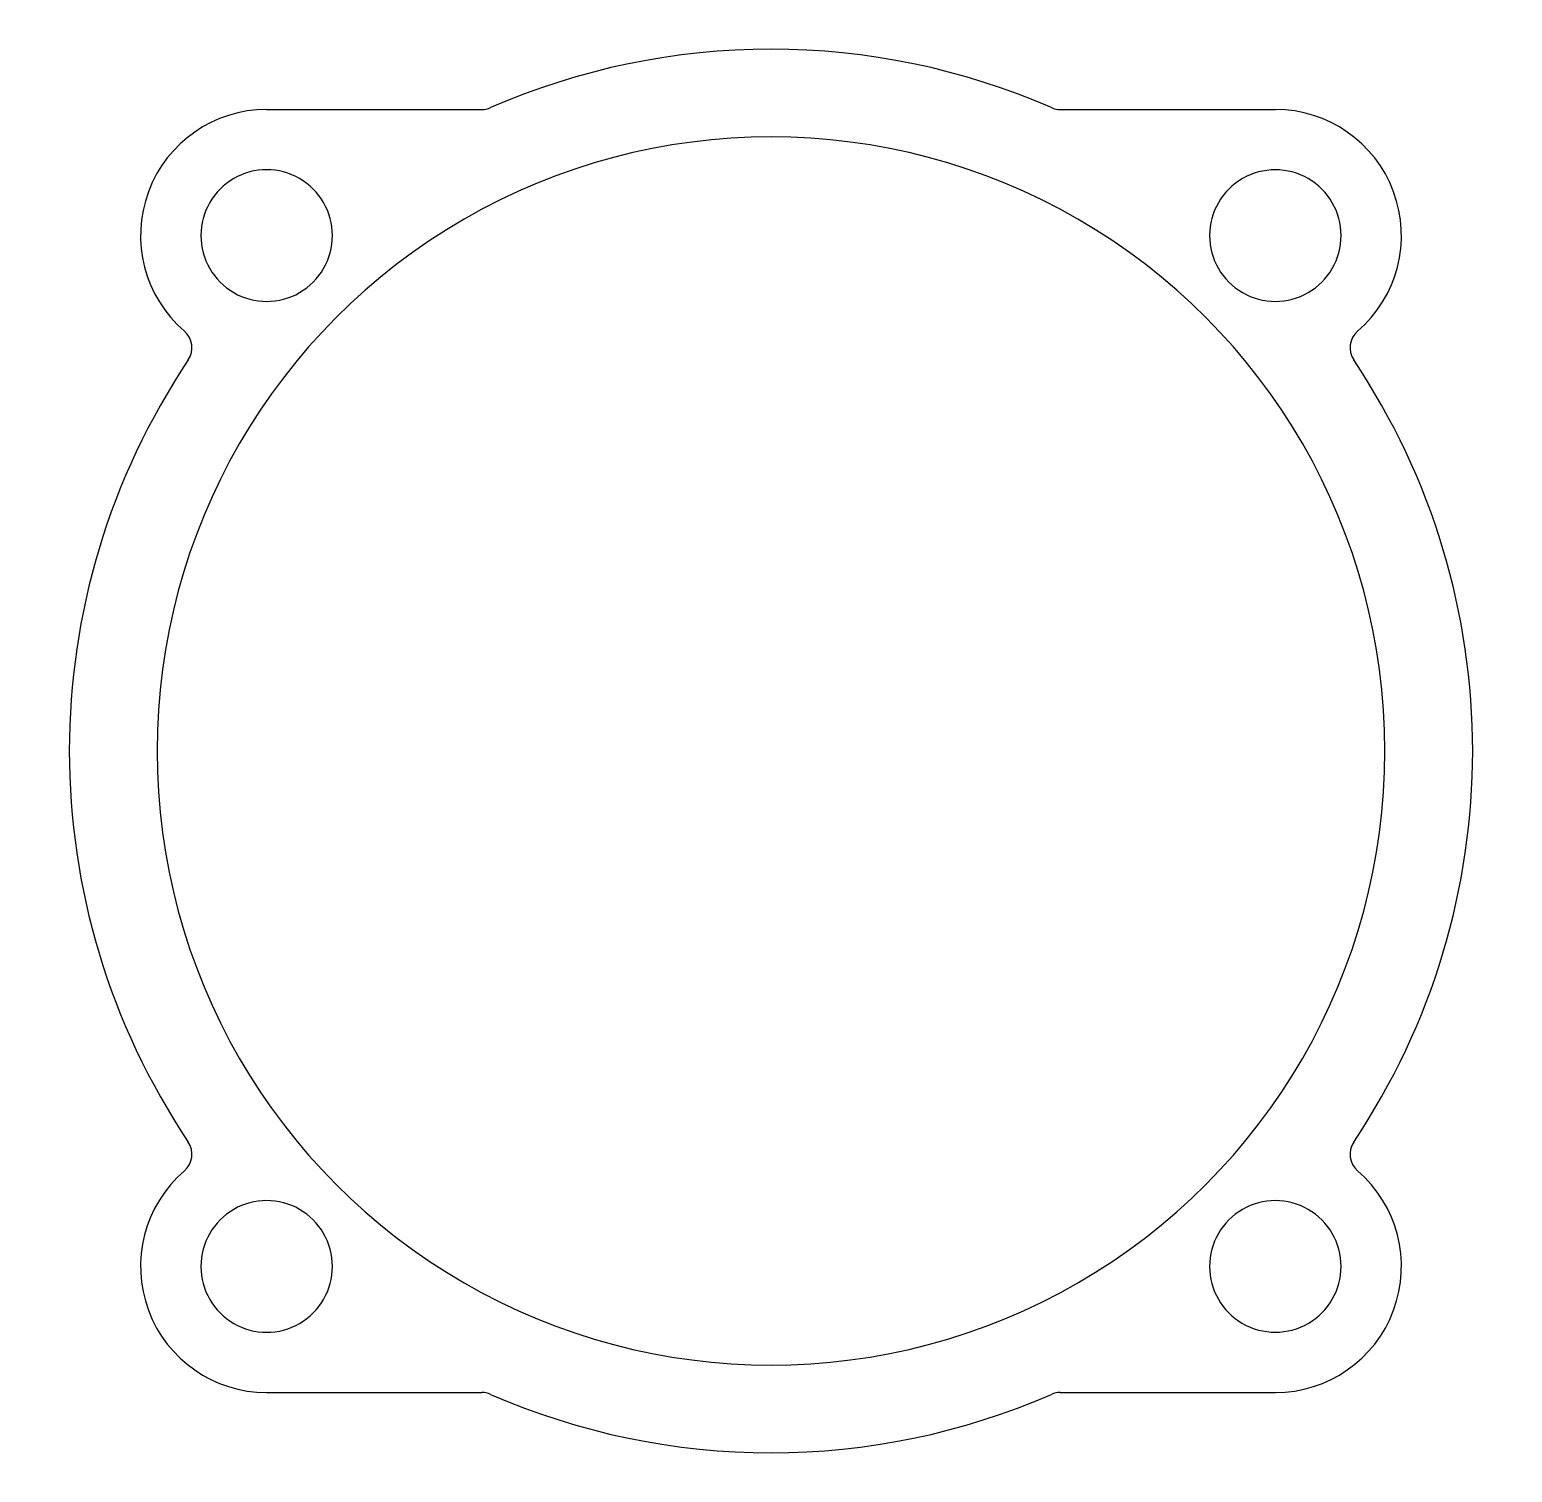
# Model space of a CAD drawing. Extents: x -0.8 to 33, y -0.3 to 32.6.
import ezdxf

# ---------------------------------------------------------------- set-up
doc = ezdxf.new("R2010")
doc.units = 0
doc.layers.add('Layer_1', color=7, linetype='CONTINUOUS')

msp = doc.modelspace()

# ---------------------------------------------------------------- linework, layer by layer
at = {"layer": 'Layer_1', "color": 7}
for points in [[(4.645344, 30.770326), (9.551075, 30.770326)], [(22.739609, 30.770326), (27.645337, 30.770326)], [(4.645344, 1.520333), (9.551075, 1.520333)], [(22.739609, 1.520333), (27.645337, 1.520333)]]:
    msp.add_lwpolyline(points, dxfattribs=at)
for points in [[(6.145343, 27.895317)], [(29.14534, 27.895317)], [(30.145337, 16.14532)], [(6.145343, 4.395332)], [(29.14534, 4.395332)]]:
    msp.add_lwpolyline(points, close=True, dxfattribs=at)
for points in [[(22.539782, 30.811986), (18.462168, 32.589764), (13.828515, 32.589764), (9.750901, 30.811986)], [(4.645344, 30.770326), (3.443402, 30.770329), (2.368309, 30.022632), (1.950038, 28.895817)], [(23.145339, 28.269673), (18.813725, 30.770531), (13.476956, 30.770531), (9.145342, 28.269673)], [(9.551075, 30.770326), (9.619842, 30.770337), (9.687867, 30.784533), (9.750899, 30.812026)], [(22.539782, 30.811986), (22.602815, 30.784493), (22.670841, 30.770297), (22.739609, 30.770286)], [(30.340643, 28.895817), (29.922372, 30.022632), (28.847279, 30.770329), (27.645337, 30.770326)], [(5.395697, 29.195375), (4.931416, 29.463597), (4.359271, 29.463597), (3.89499, 29.195375)], [(28.395339, 29.194356), (27.931238, 29.462305), (27.35944, 29.462305), (26.895339, 29.194356)], [(3.89499, 29.195375), (3.430709, 28.927154), (3.144907, 28.431507), (3.145344, 27.895317)], [(6.145343, 27.895317), (6.14578, 28.431507), (5.859978, 28.927154), (5.395697, 29.195375)], [(26.895339, 29.194356), (26.431237, 28.926406), (26.145338, 28.431216), (26.145338, 27.895317)], [(29.14534, 27.895317), (29.14534, 28.431216), (28.859441, 28.926406), (28.395339, 29.194356)], [(1.950038, 28.895817), (1.531766, 27.769001), (1.858603, 26.500911), (2.769432, 25.716657)], [(29.521249, 25.716657), (30.432078, 26.500911), (30.758915, 27.769001), (30.340643, 28.895817)], [(9.145342, 28.269673), (4.813728, 25.768814), (2.145344, 21.147037), (2.145344, 16.14532)], [(30.145337, 16.14532), (30.145337, 21.147037), (27.476953, 25.768814), (23.145339, 28.269673)], [(3.145344, 27.895317), (3.144907, 27.359127), (3.430709, 26.86348), (3.89499, 26.595259)], [(5.395697, 26.595259), (5.859978, 26.86348), (6.14578, 27.359127), (6.145343, 27.895317)], [(26.145338, 27.895317), (26.145338, 27.359418), (26.431237, 26.864227), (26.895339, 26.596278)], [(28.395339, 26.596278), (28.859441, 26.864227), (29.14534, 27.359418), (29.14534, 27.895317)], [(3.89499, 26.595259), (4.359271, 26.327037), (4.931416, 26.327037), (5.395697, 26.595259)], [(26.895339, 26.596278), (27.35944, 26.328329), (27.931238, 26.328329), (28.395339, 26.596278)], [(2.858403, 25.059198), (2.999356, 25.269298), (2.961157, 25.551577), (2.769433, 25.716657)], [(29.521249, 25.716657), (29.329525, 25.551577), (29.291326, 25.269298), (29.432279, 25.059198)], [(2.858403, 25.059208), (-0.759011, 19.667127), (-0.759011, 12.623532), (2.858403, 7.231451)], [(29.432278, 7.231451), (33.049687, 12.62353), (33.049687, 19.667119), (29.432278, 25.059198)], [(2.145344, 16.14532), (2.145344, 11.143602), (4.813728, 6.521825), (9.145342, 4.020966)], [(23.145339, 4.020966), (27.476953, 6.521825), (30.145337, 11.143602), (30.145337, 16.14532)], [(2.769432, 6.573992), (2.961156, 6.739072), (2.999355, 7.021351), (2.858402, 7.231451)], [(29.432278, 7.231451), (29.291325, 7.021351), (29.329524, 6.739072), (29.521248, 6.573992)], [(2.769432, 6.573992), (1.858611, 5.789736), (1.531779, 4.521651), (1.95005, 3.39484)], [(30.340631, 3.39484), (30.758902, 4.521651), (30.43207, 5.789736), (29.521249, 6.573992)], [(5.395697, 5.69539), (4.931416, 5.963612), (4.359271, 5.963612), (3.89499, 5.69539)], [(28.395339, 5.694371), (27.931238, 5.96232), (27.35944, 5.96232), (26.895339, 5.694371)], [(3.89499, 5.69539), (3.430709, 5.427169), (3.144907, 4.931522), (3.145344, 4.395332)], [(6.145343, 4.395332), (6.14578, 4.931522), (5.859978, 5.427169), (5.395697, 5.69539)], [(26.895339, 5.694371), (26.431237, 5.426422), (26.145338, 4.931231), (26.145338, 4.395332)], [(29.14534, 4.395332), (29.14534, 4.931231), (28.859441, 5.426422), (28.395339, 5.694371)], [(3.145344, 4.395332), (3.144907, 3.859142), (3.430709, 3.363495), (3.89499, 3.095274)], [(5.395697, 3.095274), (5.859978, 3.363495), (6.14578, 3.859142), (6.145343, 4.395332)], [(26.145338, 4.395332), (26.145338, 3.859433), (26.431237, 3.364243), (26.895339, 3.096293)], [(28.395339, 3.096293), (28.859441, 3.364243), (29.14534, 3.859433), (29.14534, 4.395332)], [(9.145342, 4.020966), (13.476956, 1.520108), (18.813725, 1.520108), (23.145339, 4.020966)], [(1.95005, 3.39484), (2.368321, 2.26803), (3.443407, 1.520335), (4.645344, 1.520333)], [(27.645337, 1.520333), (28.847274, 1.520335), (29.92236, 2.26803), (30.340631, 3.39484)], [(3.89499, 3.095274), (4.359271, 2.827052), (4.931416, 2.827052), (5.395697, 3.095274)], [(26.895339, 3.096293), (27.35944, 2.828344), (27.931238, 2.828344), (28.395339, 3.096293)], [(9.750899, 1.478663), (9.687867, 1.506156), (9.619842, 1.520352), (9.551075, 1.520363)], [(9.750901, 1.478663), (13.828515, -0.299115), (18.462168, -0.299115), (22.539782, 1.478663)], [(22.739609, 1.520333), (22.670841, 1.520322), (22.602815, 1.506126), (22.539782, 1.478633)]]:
    msp.add_open_spline(points, degree=3, dxfattribs=at)

doc.saveas('drawing.dxf')
